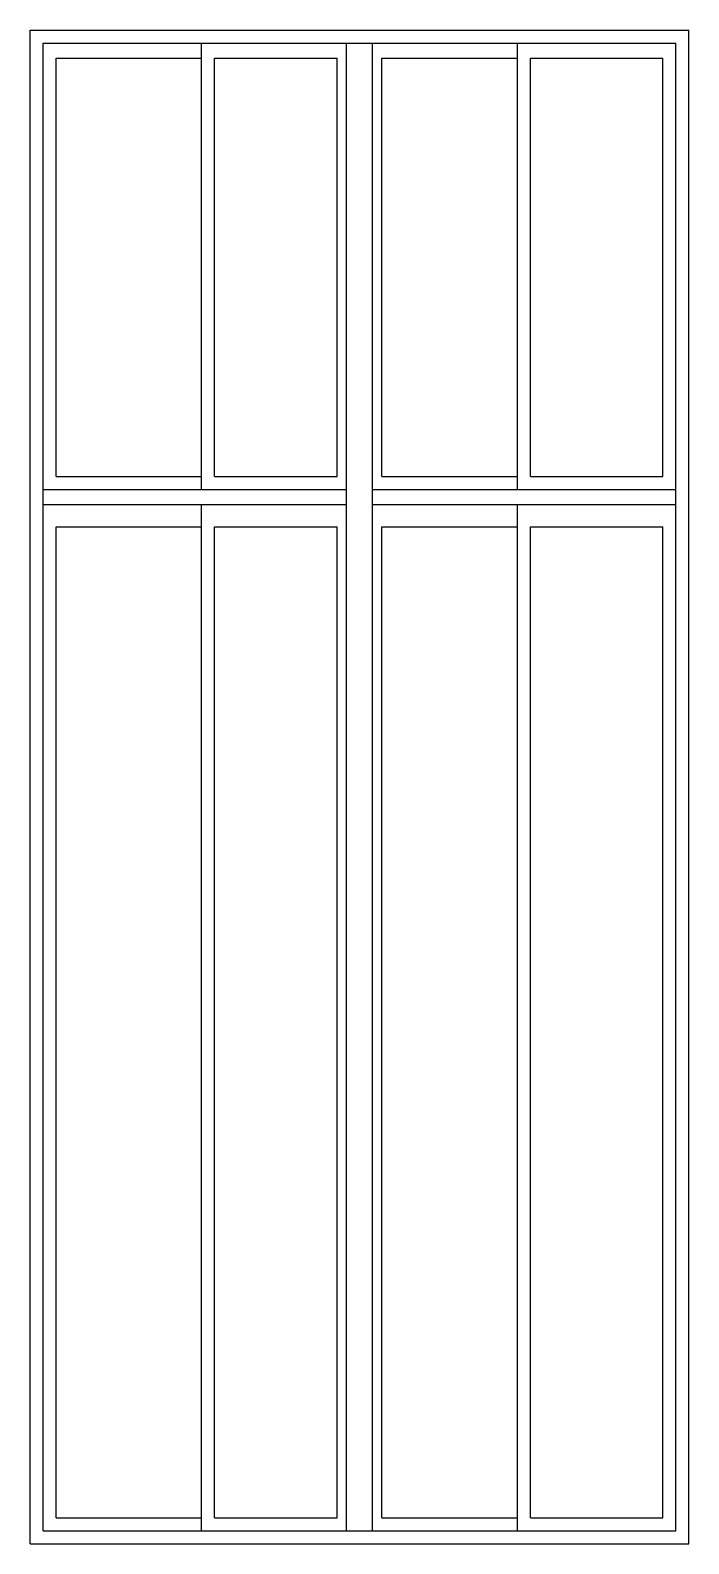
# Model space of a CAD drawing. Units: millimetres at full size, sheet at 1:100. Extents: x -6402 to -4632, y -3525 to 545.
import ezdxf

# ---------------------------------------------------------------- set-up
doc = ezdxf.new("R2010")
doc.units = ezdxf.units.MM
doc.header["$LTSCALE"] = 100
doc.layers.add('0-0', color=7, linetype='Continuous')

msp = doc.modelspace()

# ---------------------------------------------------------------- linework, layer by layer
at = {"layer": '0-0'}
for p, q in [((-6402.3, -3524.8), (-6402.3, 545.2)), ((-6402.3, 545.2), (-4632.3, 545.2)), ((-4632.3, -3524.8), (-4632.3, 545.2)), ((-6367.3, -3489.8), (-6367.3, 510.2)), ((-6367.3, 510.2), (-4667.3, 510.2)), ((-5942.3, -689.8), (-5942.3, 510.2)), ((-5552.3, -3489.8), (-5552.3, 510.2)), ((-5482.3, -3489.8), (-5482.3, 510.2)), ((-5092.3, -689.8), (-5092.3, 510.2)), ((-4667.3, -3489.8), (-4667.3, 510.2)), ((-6332.3, -654.8), (-6332.3, 470.2)), ((-6332.3, 470.2), (-5942.3, 470.2)), ((-5907.3, -654.8), (-5907.3, 470.2)), ((-5907.3, 470.2), (-5577.3, 470.2)), ((-5577.3, -654.8), (-5577.3, 470.2)), ((-5457.3, -654.8), (-5457.3, 470.2)), ((-5457.3, 470.2), (-5092.3, 470.2)), ((-5057.3, -654.8), (-5057.3, 470.2)), ((-5057.3, 470.2), (-4702.3, 470.2)), ((-4702.3, -654.8), (-4702.3, 470.2)), ((-6367.3, -689.8), (-5552.3, -689.8)), ((-6332.3, -654.8), (-5942.3, -654.8)), ((-5907.3, -654.8), (-5577.3, -654.8)), ((-5482.3, -689.8), (-4667.3, -689.8)), ((-5457.3, -654.8), (-5092.3, -654.8)), ((-5057.3, -654.8), (-4702.3, -654.8)), ((-6367.3, -729.8), (-5552.3, -729.8)), ((-5942.3, -3489.8), (-5942.3, -729.8)), ((-5482.3, -729.8), (-4667.3, -729.8)), ((-5092.3, -3489.8), (-5092.3, -729.8)), ((-6332.3, -3454.8), (-6332.3, -789.8)), ((-6332.3, -789.8), (-5942.3, -789.8)), ((-5907.3, -3454.8), (-5907.3, -789.8)), ((-5907.3, -789.8), (-5577.3, -789.8)), ((-5577.3, -3454.8), (-5577.3, -789.8)), ((-5457.3, -3454.8), (-5457.3, -789.8)), ((-5457.3, -789.8), (-5092.3, -789.8)), ((-5057.3, -3454.8), (-5057.3, -789.8)), ((-5057.3, -789.8), (-4702.3, -789.8)), ((-4702.3, -3454.8), (-4702.3, -789.8)), ((-6332.3, -3454.8), (-5942.3, -3454.8)), ((-5907.3, -3454.8), (-5577.3, -3454.8)), ((-5457.3, -3454.8), (-5092.3, -3454.8)), ((-5057.3, -3454.8), (-4702.3, -3454.8)), ((-6367.3, -3489.8), (-4667.3, -3489.8)), ((-6402.3, -3524.8), (-4632.3, -3524.8))]:
    msp.add_line(p, q, dxfattribs=at)

doc.saveas('drawing.dxf')
